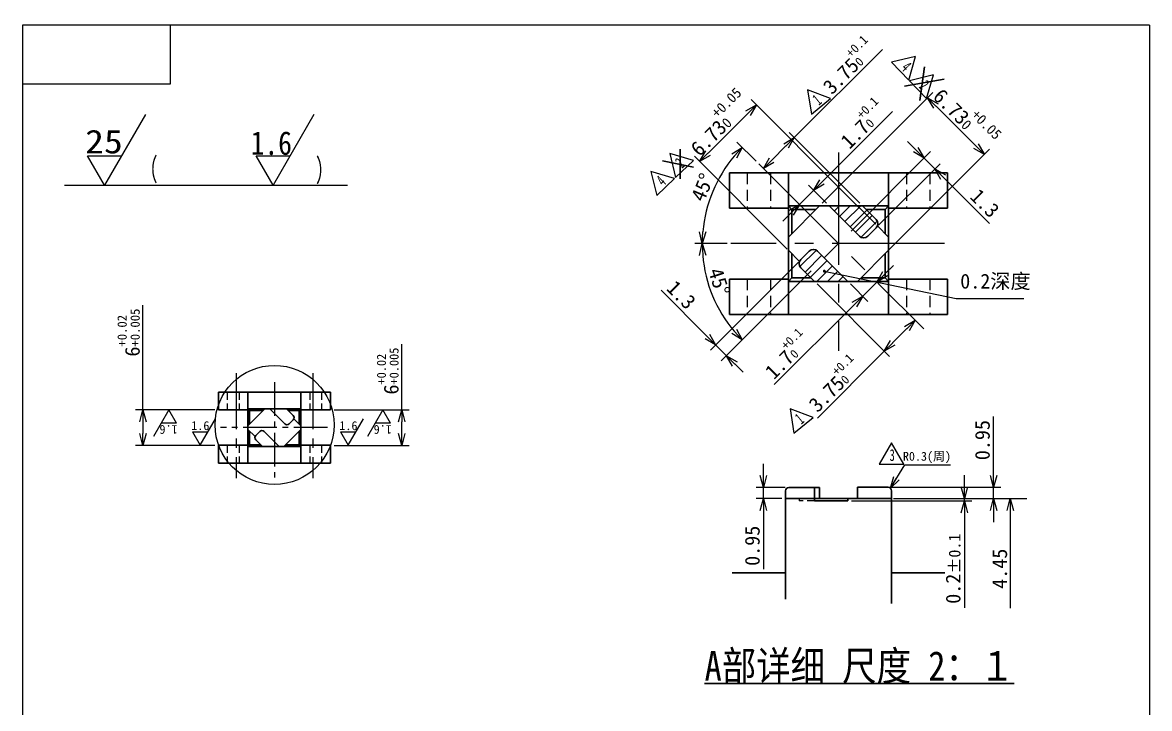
# Model space of a CAD drawing. Header units: millimetres. Extents: x 818 to 1009, y -300 to -23.
# Drawn here: x 818 to 1009, y -138.8 to -22.6 of the extents above; entities that cross this region are included whole.
import ezdxf
from ezdxf.enums import TextEntityAlignment as Align

# ---------------------------------------------------------------- set-up
doc = ezdxf.new("R2010")
doc.units = ezdxf.units.MM
doc.linetypes.add('CENTER2', pattern=[28.575, 19.05, -3.175, 3.175, -3.175])
doc.linetypes.add('DASHED2', pattern=[9.525, 6.35, -3.175])
for name, color, linetype, lineweight in [('中心线', 10, 'CENTER2', 15), ('实线', 7, 'Continuous', 30), ('标注线', 140, 'Continuous', 15), ('虚线', 40, 'DASHED2', 20)]:
    doc.layers.add(name, color=color, linetype=linetype, lineweight=lineweight)
doc.styles.add('FDASTYLE0', font='', dxfattribs={"width": 0.640244, "height": 2})
doc.styles.add('FDASTYLE1', font='', dxfattribs={"width": 0.616, "height": 4})
doc.styles.get("Standard").update_dxf_attribs({"font": ''})
doc.styles.get('FDASTYLE0').set_extended_font_data('SimSun')
doc.styles.get('FDASTYLE1').set_extended_font_data('ＭＳ ゴシック')
doc.styles.get('Standard').set_extended_font_data('SimSun')
doc.dimstyles.new('ISO-25', dxfattribs={"dimtxt": 2.5, "dimasz": 2, "dimexe": 1.25, "dimexo": 0.625, "dimtad": 1, "dimdsep": 46, "dimtxsty": 'Standard', "dimblk": 'OPEN30', "dimcen": 2.5, "dimadec": 0, "dimazin": 0, "dimtfac": 1, "dimtmove": 0, "dimatfit": 3, "dimldrblk": 'OPEN30', "dimfxl": 0, "dimarcsym": 0})

# ---------------------------------------------------------------- blocks, each defined once
blk = doc.blocks.new('_Open30')
at = {"color": 0, "linetype": 'ByBlock', "lineweight": -2}
for p, q in [((-1, 0.268), (0, 0)), ((0, 0), (-1, -0.268)), ((0, 0), (-1, 0))]:
    blk.add_line(p, q, dxfattribs=at)
blk = doc.blocks.new('*D137')
at = {"layer": 'Defpoints', "color": 0}
for p in [(851.24, -88.23), (838.46, -94.23), (851.24, -94.23)]:
    blk.add_point(p, dxfattribs=at)
at = {"layer": '标注线', "color": 0, "lineweight": -2}
for p, q in [((838.46, -88.23), (838.46, -70.45)), ((850.62, -88.23), (837.21, -88.23)), ((838.46, -90.23), (838.46, -92.23)), ((850.62, -94.23), (837.21, -94.23))]:
    blk.add_line(p, q, dxfattribs=at)
at = {"layer": '标注线', "color": 0, "lineweight": -2, "xscale": 2, "yscale": 2, "zscale": 2}
for p, rotation in [((838.46, -88.23), 90), ((838.46, -94.23), 270)]:
    blk.add_blockref('_Open30', p, dxfattribs=dict(at, rotation=rotation))
at = {"layer": '标注线', "color": 0, "insert": (836.04, -75.12), "char_height": 2.5, "attachment_point": 5, "rotation": 90}
blk.add_mtext('6{\\H0.63x;\\S+0.02^ +0.005;}', dxfattribs=at)
blk = doc.blocks.new('*D138')
at = {"layer": 'Defpoints', "color": 0}
for p in [(870.24, -88.23), (882.33, -88.23), (870.24, -94.23)]:
    blk.add_point(p, dxfattribs=at)
at = {"layer": '标注线', "color": 0, "lineweight": -2}
for p, q in [((882.33, -88.23), (882.33, -77.06)), ((870.87, -88.23), (883.58, -88.23)), ((882.33, -92.23), (882.33, -90.23)), ((870.87, -94.23), (883.58, -94.23))]:
    blk.add_line(p, q, dxfattribs=at)
at = {"layer": '标注线', "color": 0, "lineweight": -2, "xscale": 2, "yscale": 2, "zscale": 2}
for p, rotation in [((882.33, -88.23), 90), ((882.33, -94.23), 270)]:
    blk.add_blockref('_Open30', p, dxfattribs=dict(at, rotation=rotation))
at = {"layer": '标注线', "color": 0, "insert": (879.96, -81.64), "char_height": 2.5, "attachment_point": 5, "rotation": 90}
blk.add_mtext('6{\\H0.6125x;\\S+0.02^ +0.005;}', dxfattribs=at)
blk = doc.blocks.new('*D139')
at = {"layer": 'Defpoints', "color": 0}
for p in [(949.72, -53.41), (954.75, -53.64), (952.35, -56.04)]:
    blk.add_point(p, dxfattribs=at)
at = {"layer": '标注线', "color": 0}
for p, q in [((953.54, -49.6), (965.49, -37.64)), ((952.12, -51.01), (949.72, -53.41)), ((954.31, -53.2), (951.24, -50.13)), ((948.3, -54.83), (946.89, -56.24))]:
    blk.add_line(p, q, dxfattribs=at)
at = {"layer": '标注线', "color": 0, "xscale": 2, "yscale": 2, "zscale": 2}
for p, rotation in [((952.12, -51.01), 225.0000000000007), ((949.72, -53.41), 45.00000000000067)]:
    blk.add_blockref('_Open30', p, dxfattribs=dict(at, rotation=rotation))
at = {"layer": '标注线', "color": 0, "insert": (960.21, -39.58), "char_height": 2.5, "attachment_point": 5, "rotation": 45}
blk.add_mtext('1.7{\\H0.6125x;\\S+0.1^ 0;}', dxfattribs=at)
blk = doc.blocks.new('*D140')
at = {"layer": 'Defpoints', "color": 0}
for p in [(943.61, -47.31), (960.41, -53.64), (955.17, -58.87)]:
    blk.add_point(p, dxfattribs=at)
at = {"layer": '标注线', "color": 0, "lineweight": -2}
for p, q in [((948.85, -42.08), (963.81, -27.12)), ((959.96, -53.2), (947.96, -41.2)), ((947.43, -43.49), (945.03, -45.9))]:
    blk.add_line(p, q, dxfattribs=at)
at = {"layer": '标注线', "color": 0, "lineweight": -2, "xscale": 2, "yscale": 2, "zscale": 2}
for p, rotation in [((948.85, -42.08), 45.00000000000031), ((943.61, -47.31), 225.0000000000003)]:
    blk.add_blockref('_Open30', p, dxfattribs=dict(at, rotation=rotation))
at = {"layer": '标注线', "color": 0, "insert": (957.82, -29.75), "char_height": 2.5, "attachment_point": 5, "rotation": 45}
blk.add_mtext('3.75{\\H0.6125x;\\S+0.1^ 0;}', dxfattribs=at)
blk = doc.blocks.new('*D141')
at = {"layer": 'Defpoints', "color": 0}
for p in [(932.81, -46.12), (962.93, -57.01), (953.31, -66.63)]:
    blk.add_point(p, dxfattribs=at)
at = {"layer": '标注线', "color": 0, "lineweight": -2}
for p, q in [((957.27, -51.35), (941.54, -35.62)), ((941.01, -37.92), (934.23, -44.71)), ((947.66, -60.97), (931.93, -45.24))]:
    blk.add_line(p, q, dxfattribs=at)
at = {"layer": '标注线', "color": 0, "lineweight": -2, "xscale": 2, "yscale": 2, "zscale": 2}
for p, rotation in [((942.43, -36.51), 45.00000000000102), ((932.81, -46.12), 225.000000000001)]:
    blk.add_blockref('_Open30', p, dxfattribs=dict(at, rotation=rotation))
at = {"layer": '标注线', "color": 0, "insert": (935.82, -39.42), "char_height": 2.5, "attachment_point": 5, "rotation": 45}
blk.add_mtext('6.73{\\H0.7x;\\S+0.05^ 0;}', dxfattribs=at)
blk = doc.blocks.new('*D142')
at = {"layer": 'Defpoints', "color": 0}
for p in [(971.94, -44.44), (938.1, -60.04), (974.33, -60.04), (936.34, -71.59), (942.89, -73.49)]:
    blk.add_point(p, dxfattribs=at)
at = {"layer": '标注线', "color": 0, "lineweight": -2}
for p, q in [((937.47, -60.04), (931.99, -60.04)), ((942.45, -73.93), (939.12, -77.26))]:
    blk.add_line(p, q, dxfattribs=at)
blk.add_arc((956.34, -60.04), 23.1, 184.9621, 220.0379, dxfattribs=at)
at = {"layer": '标注线', "color": 0, "lineweight": -2, "xscale": 2, "yscale": 2, "zscale": 2}
for p, rotation in [((933.24, -60.04), 92.48105592581054), ((940.01, -76.37), 312.5189440741896)]:
    blk.add_blockref('_Open30', p, dxfattribs=dict(at, rotation=rotation))
at = {"layer": '标注线', "color": 0, "insert": (936.12, -66.5), "char_height": 2.5, "attachment_point": 5, "rotation": 287.7349}
blk.add_mtext('45%%d', dxfattribs=at)
blk = doc.blocks.new('*D143')
at = {"layer": 'Defpoints', "color": 0}
for p in [(942.82, -46.52), (934.9, -51.51), (938.1, -60.04), (974.33, -60.04), (970.78, -74.48)]:
    blk.add_point(p, dxfattribs=at)
at = {"layer": '标注线', "color": 0, "lineweight": -2}
for p, q in [((942.38, -46.07), (939.14, -42.84)), ((937.47, -60.04), (932.01, -60.04))]:
    blk.add_line(p, q, dxfattribs=at)
blk.add_arc((956.34, -60.04), 23.08, 139.9669, 175.0331, dxfattribs=at)
at = {"layer": '标注线', "color": 0, "lineweight": -2, "xscale": 2, "yscale": 2, "zscale": 2}
for p, rotation in [((940.02, -43.72), 47.48345545722472), ((933.26, -60.04), 267.5165445427755)]:
    blk.add_blockref('_Open30', p, dxfattribs=dict(at, rotation=rotation))
at = {"layer": '标注线', "color": 0, "insert": (933.29, -50.49), "char_height": 2.5, "attachment_point": 5, "rotation": 67.5}
blk.add_mtext('45%%d', dxfattribs=at)
blk = doc.blocks.new('*D144')
at = {"layer": 'Defpoints', "color": 0}
for p in [(949.98, -62.73), (951.82, -64.56), (937.36, -79.03)]:
    blk.add_point(p, dxfattribs=at)
at = {"layer": '标注线', "color": 0, "lineweight": -2}
for p, q in [((949.54, -63.17), (934.63, -78.07)), ((951.37, -65.01), (936.47, -79.91)), ((934.1, -75.77), (926.26, -67.93)), ((935.52, -77.19), (937.36, -79.03)), ((938.77, -80.44), (940.18, -81.85))]:
    blk.add_line(p, q, dxfattribs=at)
at = {"layer": '标注线', "color": 0, "lineweight": -2, "xscale": 2, "yscale": 2, "zscale": 2}
for p, rotation in [((935.52, -77.19), 315.0000000000019), ((937.36, -79.03), 135.0000000000019)]:
    blk.add_blockref('_Open30', p, dxfattribs=dict(at, rotation=rotation))
at = {"layer": '标注线', "color": 0, "insert": (929.7, -68.72), "char_height": 2.5, "attachment_point": 5, "rotation": 315}
blk.add_mtext('1.3', dxfattribs=at)
blk = doc.blocks.new('*D145')
at = {"layer": 'Defpoints', "color": 0}
for p in [(981.07, -44.93), (953.13, -53.64), (962.74, -63.26)]:
    blk.add_point(p, dxfattribs=at)
at = {"layer": '标注线', "color": 0, "lineweight": -2}
for p, q in [((953.57, -53.2), (972.33, -34.43)), ((972.87, -36.73), (979.65, -43.52)), ((963.18, -62.81), (981.95, -44.05))]:
    blk.add_line(p, q, dxfattribs=at)
at = {"layer": '标注线', "color": 0, "lineweight": -2, "xscale": 2, "yscale": 2, "zscale": 2}
for p, rotation in [((971.45, -35.31), 135.0000000000002), ((981.07, -44.93), 315.0000000000002)]:
    blk.add_blockref('_Open30', p, dxfattribs=dict(at, rotation=rotation))
at = {"layer": '标注线', "color": 0, "insert": (978.16, -38.32), "char_height": 2.5, "attachment_point": 5, "rotation": 315}
blk.add_mtext('6.73{\\H0.7x;\\S+0.05^ 0;}', dxfattribs=at)
blk = doc.blocks.new('*D146')
at = {"layer": 'Defpoints', "color": 0}
for p in [(970.84, -45.54), (960.87, -55.51), (962.71, -57.35)]:
    blk.add_point(p, dxfattribs=at)
at = {"layer": '标注线', "color": 0, "lineweight": -2}
for p, q in [((969.43, -44.12), (968.02, -42.71)), ((972.68, -47.37), (970.84, -45.54)), ((963.15, -56.91), (973.57, -46.49)), ((974.1, -48.79), (981.93, -56.63))]:
    blk.add_line(p, q, dxfattribs=at)
at = {"layer": '标注线', "color": 0, "lineweight": -2, "xscale": 2, "yscale": 2, "zscale": 2}
for p, rotation in [((970.84, -45.54), 314.9999999999982), ((972.68, -47.37), 134.9999999999982)]:
    blk.add_blockref('_Open30', p, dxfattribs=dict(at, rotation=rotation))
at = {"layer": '标注线', "color": 0, "insert": (981.15, -53.19), "char_height": 2.5, "attachment_point": 5, "rotation": 315}
blk.add_mtext('1.3', dxfattribs=at)
blk = doc.blocks.new('*D147')
at = {"layer": 'Defpoints', "color": 0}
for p in [(960.34, -64.03), (957.93, -66.44), (962.85, -66.55)]:
    blk.add_point(p, dxfattribs=at)
at = {"layer": '标注线', "color": 0, "lineweight": -2}
for p, q in [((964.26, -65.13), (965.68, -63.72)), ((960.45, -68.95), (962.85, -66.55)), ((958.38, -66.88), (961.33, -69.83)), ((959.03, -70.37), (945.46, -83.94))]:
    blk.add_line(p, q, dxfattribs=at)
at = {"layer": '标注线', "color": 0, "lineweight": -2, "xscale": 2, "yscale": 2, "zscale": 2}
for p, rotation in [((962.85, -66.55), 225), ((960.45, -68.95), 45)]:
    blk.add_blockref('_Open30', p, dxfattribs=dict(at, rotation=rotation))
at = {"layer": '标注线', "color": 0, "insert": (947.39, -78.71), "char_height": 2.5, "attachment_point": 5, "rotation": 45}
blk.add_mtext('1.7{\\H0.6x;\\S+0.1^ 0;}', dxfattribs=at)
blk = doc.blocks.new('*D148')
at = {"layer": 'Defpoints', "color": 0}
for p in [(957.51, -61.21), (952.28, -66.44), (969.34, -73.04)]:
    blk.add_point(p, dxfattribs=at)
at = {"layer": '标注线', "color": 0, "lineweight": -2}
for p, q in [((952.72, -66.88), (964.99, -79.15)), ((965.52, -76.86), (967.93, -74.45)), ((964.11, -78.27), (952.77, -89.61))]:
    blk.add_line(p, q, dxfattribs=at)
at = {"layer": '标注线', "color": 0, "lineweight": -2, "xscale": 2, "yscale": 2, "zscale": 2}
for p, rotation in [((969.34, -73.04), 45.00000000000062), ((964.11, -78.27), 225.0000000000006)]:
    blk.add_blockref('_Open30', p, dxfattribs=dict(at, rotation=rotation))
at = {"layer": '标注线', "color": 0, "insert": (955.4, -83.68), "char_height": 2.5, "attachment_point": 5, "rotation": 45}
blk.add_mtext('3.75{\\H0.6x;\\S+0.1^ 0;}', dxfattribs=at)
blk = doc.blocks.new('*D149')
at = {"layer": 'Defpoints', "color": 0}
for p in [(964.74, -101.33), (982.63, -101.33), (965.34, -103.26)]:
    blk.add_point(p, dxfattribs=at)
at = {"layer": '标注线', "color": 0, "lineweight": -2}
for p, q in [((982.63, -99.33), (982.63, -89.36)), ((965.37, -101.33), (983.88, -101.33)), ((982.63, -103.26), (982.63, -101.33)), ((965.97, -103.26), (983.88, -103.26)), ((982.63, -105.26), (982.63, -107.26))]:
    blk.add_line(p, q, dxfattribs=at)
at = {"layer": '标注线', "color": 0, "lineweight": -2, "xscale": 2, "yscale": 2, "zscale": 2}
for p, rotation in [((982.63, -101.33), 270), ((982.63, -103.26), 90)]:
    blk.add_blockref('_Open30', p, dxfattribs=dict(at, rotation=rotation))
at = {"layer": '标注线', "color": 0, "insert": (980.75, -93.34), "char_height": 2.5, "attachment_point": 5, "rotation": 90}
blk.add_mtext('0.95', dxfattribs=at)
blk = doc.blocks.new('*D150')
at = {"layer": 'Defpoints', "color": 0}
for p in [(943.63, -101.36), (947.94, -101.36), (947.34, -103.26)]:
    blk.add_point(p, dxfattribs=at)
at = {"layer": '标注线', "color": 0, "lineweight": -2}
for p, q in [((943.63, -99.36), (943.63, -97.36)), ((947.32, -101.36), (942.38, -101.36)), ((943.63, -103.26), (943.63, -101.36)), ((946.72, -103.26), (942.38, -103.26)), ((943.63, -105.26), (943.63, -115.23))]:
    blk.add_line(p, q, dxfattribs=at)
at = {"layer": '标注线', "color": 0, "lineweight": -2, "xscale": 2, "yscale": 2, "zscale": 2}
for p, rotation in [((943.63, -101.36), 270), ((943.63, -103.26), 90)]:
    blk.add_blockref('_Open30', p, dxfattribs=dict(at, rotation=rotation))
at = {"layer": '标注线', "color": 0, "insert": (941.75, -111.25), "char_height": 2.5, "attachment_point": 5, "rotation": 90}
blk.add_mtext('0.95', dxfattribs=at)
blk = doc.blocks.new('*D151')
at = {"layer": 'Defpoints', "color": 0}
for p in [(957.93, -103.66), (965.34, -103.26), (977.69, -103.26)]:
    blk.add_point(p, dxfattribs=at)
at = {"layer": '标注线', "color": 0, "lineweight": -2}
for p, q in [((977.69, -101.26), (977.69, -99.26)), ((958.56, -103.66), (978.94, -103.66)), ((965.97, -103.26), (978.94, -103.26)), ((977.69, -103.66), (977.69, -103.26)), ((977.69, -105.66), (977.69, -121.75))]:
    blk.add_line(p, q, dxfattribs=at)
at = {"layer": '标注线', "color": 0, "lineweight": -2, "xscale": 2, "yscale": 2, "zscale": 2}
for p, rotation in [((977.69, -103.26), 270), ((977.69, -103.66), 90)]:
    blk.add_blockref('_Open30', p, dxfattribs=dict(at, rotation=rotation))
at = {"layer": '标注线', "color": 0, "insert": (975.79, -115.13), "char_height": 2.5, "attachment_point": 5, "rotation": 90}
blk.add_mtext('0.2{\\H0.8x;%%P0.1}', dxfattribs=at)

msp = doc.modelspace()

# ---------------------------------------------------------------- hatches: boundary and pattern name
at = {"layer": '实线'}
h = msp.add_hatch(dxfattribs=at)
h.set_pattern_fill('ANSI31', color=256, scale=0.4, style=0)
h.set_pattern_definition([(45, (534.7449, -453.8522), (-0.8980256, 0.8980256), [])])
h.paths.add_polyline_path([(952.806, -61.312, 0.4142136), (951.392, -61.312), (949.978, -62.726, 0.4142136), (949.978, -64.14), (951.109, -65.272), (953.938, -62.443)])
h.paths.add_polyline_path([(951.109, -65.272), (952.276, -66.439), (956.342, -66.439), (956.342, -64.847), (953.938, -62.443)])
h.paths.add_polyline_path([(957.933, -66.439), (956.342, -64.847), (956.342, -66.439)])
h.paths.add_polyline_path([(958.746, -57.635), (959.877, -58.766, 0.4142136), (961.291, -58.766), (962.706, -57.352, 0.4142136), (962.706, -55.938), (961.574, -54.806)])
h.paths.add_polyline_path([(956.342, -53.639), (956.342, -55.231), (958.746, -57.635), (961.574, -54.806), (960.407, -53.639)])
h.paths.add_polyline_path([(956.342, -55.231), (956.342, -53.639), (954.978, -53.639), (954.833, -53.722)])

# ---------------------------------------------------------------- linework, layer by layer
at = {"color": 0}
for p, q in [((818.048, -23.026), (818.048, -300.026)), ((1009.048, -23.026), (818.048, -23.026)), ((843.048, -23.026), (843.048, -33.026)), ((1009.048, -23.026), (1009.048, -300.026)), ((843.048, -33.026), (818.048, -33.026)), ((838.882, -38.141), (831.954, -50.141)), ((867.439, -38.141), (860.511, -50.141)), ((829.067, -45.141), (834.841, -45.141)), ((831.954, -50.141), (829.067, -45.141)), ((857.624, -45.141), (863.398, -45.141)), ((860.511, -50.141), (857.624, -45.141)), ((825.134, -50.141), (873.15, -50.141))]:
    msp.add_line(p, q, dxfattribs=at)
at = {"layer": '中心线'}
for p, q in [((971.939, -44.442), (942.893, -73.488)), ((956.342, -44.608), (956.342, -78.19)), ((942.819, -46.517), (970.78, -74.477)), ((974.327, -60.039), (938.1, -60.039))]:
    msp.add_line(p, q, dxfattribs=at)
at = {"layer": '中心线', "ltscale": 0.5}
for p, q in [((854.243, -81.968), (854.243, -99.801)), ((867.243, -81.968), (867.243, -99.801))]:
    msp.add_line(p, q, dxfattribs=at)
at = {"layer": '中心线', "ltscale": 0.3}
for p, q in [((860.743, -83.51), (860.743, -100.301)), ((869.735, -91.226), (851.622, -91.226))]:
    msp.add_line(p, q, dxfattribs=at)
at = {"layer": '实线'}
for p, q in [((970.913, -30.062), (970.105, -35.785)), ((967.502, -33.379), (974.249, -32.183)), ((929.491, -44.033), (929.491, -49.043)), ((926.534, -45.992), (931.741, -47.084)), ((974.842, -48.039), (937.842, -48.039)), ((937.842, -48.039), (937.842, -54.039)), ((947.842, -48.039), (947.842, -72.039)), ((964.842, -48.039), (964.842, -72.039)), ((974.842, -48.039), (974.842, -54.039)), ((937.842, -54.039), (947.842, -54.039)), ((947.842, -53.639), (964.842, -53.639)), ((947.842, -58.922), (953.125, -53.639)), ((948.442, -54.239), (947.842, -53.639)), ((948.442, -58.322), (948.442, -54.239)), ((948.442, -54.239), (952.525, -54.239)), ((959.877, -58.766), (954.75, -53.639)), ((954.833, -53.722), (954.978, -53.639)), ((960.407, -53.639), (962.706, -55.938)), ((961.007, -54.239), (964.242, -54.239)), ((964.242, -54.239), (964.842, -53.639)), ((964.242, -54.239), (964.242, -58.322)), ((974.842, -54.039), (964.842, -54.039)), ((964.842, -58.922), (962.929, -57.01)), ((961.291, -58.766), (962.706, -57.352)), ((947.842, -61.156), (949.754, -63.068)), ((948.442, -65.839), (948.442, -61.756)), ((951.392, -61.312), (949.978, -62.726)), ((952.806, -61.312), (957.933, -66.439)), ((964.842, -61.156), (959.558, -66.439)), ((964.242, -61.756), (964.242, -65.839)), ((952.276, -66.439), (949.978, -64.14)), ((947.842, -66.039), (937.842, -66.039)), ((937.842, -66.039), (937.842, -72.039)), ((948.442, -65.839), (947.842, -66.439)), ((947.842, -66.439), (964.842, -66.439)), ((951.676, -65.839), (948.442, -65.839)), ((964.242, -65.839), (960.158, -65.839)), ((964.242, -65.839), (964.842, -66.439)), ((974.842, -66.039), (964.842, -66.039)), ((974.842, -66.039), (974.842, -72.039)), ((974.842, -72.039), (937.842, -72.039)), ((870.243, -85.226), (851.243, -85.226)), ((851.243, -85.226), (851.243, -88.226)), ((856.243, -85.226), (856.243, -97.226)), ((865.243, -85.226), (865.243, -97.226)), ((870.243, -85.226), (870.243, -88.226)), ((851.243, -88.226), (856.243, -88.226)), ((856.243, -88.026), (865.243, -88.026)), ((856.243, -90.918), (859.134, -88.026)), ((856.543, -88.326), (856.243, -88.026)), ((856.543, -90.618), (856.543, -88.326)), ((856.543, -88.326), (858.834, -88.326)), ((862.51, -90.589), (859.947, -88.026)), ((862.775, -88.026), (863.925, -89.175)), ((863.075, -88.326), (864.943, -88.326)), ((865.243, -90.918), (864.036, -89.711)), ((864.943, -88.326), (865.243, -88.026)), ((864.943, -88.326), (864.943, -90.618)), ((870.243, -88.226), (865.243, -88.226)), ((856.243, -91.534), (857.449, -92.74)), ((865.243, -91.534), (862.351, -94.426)), ((863.217, -90.589), (863.925, -89.882)), ((856.543, -94.126), (856.543, -91.834)), ((858.268, -91.862), (857.561, -92.569)), ((858.71, -94.426), (857.561, -93.276)), ((858.975, -91.862), (861.538, -94.426)), ((864.943, -91.834), (864.943, -94.126)), ((856.243, -94.226), (851.243, -94.226)), ((851.243, -94.226), (851.243, -97.226)), ((856.543, -94.126), (856.243, -94.426)), ((856.243, -94.426), (865.243, -94.426)), ((858.41, -94.126), (856.543, -94.126)), ((864.943, -94.126), (862.651, -94.126)), ((864.943, -94.126), (865.243, -94.426)), ((870.243, -94.226), (865.243, -94.226)), ((870.243, -94.226), (870.243, -97.226)), ((870.243, -97.226), (851.243, -97.226)), ((947.342, -101.96), (947.342, -120.313)), ((947.942, -101.36), (953.125, -101.36)), ((952.276, -101.36), (952.276, -103.66)), ((953.125, -101.36), (953.125, -103.26)), ((959.558, -101.331), (959.558, -103.26)), ((959.558, -101.331), (964.742, -101.331)), ((965.342, -101.931), (965.342, -121.018)), ((952.276, -103.26), (947.342, -103.26)), ((952.276, -103.26), (959.558, -103.26)), ((959.558, -103.26), (965.342, -103.26)), ((938.342, -115.81), (947.342, -115.81)), ((965.342, -115.81), (974.342, -115.81)), ((933.644, -134.612), (986.144, -134.612))]:
    msp.add_line(p, q, dxfattribs=at)
at = {"layer": '实线', "ltscale": 0.2}
for q in [(952.276, -103.66), (957.933, -103.26)]:
    msp.add_line((957.933, -103.66), q, dxfattribs=at)
at = {"layer": '实线'}
for centre, radius, start, end in [((961.999, -56.645), 1, 315, 45), ((960.584, -58.059), 1, 225, 315), ((952.099, -62.019), 1, 45, 135), ((950.685, -63.433), 1, 135, 225), ((863.571, -89.529), 0.5, 315, 45), ((862.864, -90.236), 0.5, 225, 315), ((857.914, -92.923), 0.5, 135, 225), ((858.621, -92.216), 0.5, 45, 135), ((947.942, -101.96), 0.6, 90, 180), ((964.742, -101.931), 0.6, 0, 90)]:
    msp.add_arc(centre, radius, start, end, dxfattribs=at)
at = {"layer": '标注线'}
for p, q in [((957.273, -51.353), (962.676, -56.756)), ((842.832, -88.226), (840.223, -92.744)), ((844.136, -90.485), (842.832, -88.226)), ((848.143, -94.226), (850.752, -89.708)), ((873.242, -94.226), (875.851, -89.708)), ((879.133, -88.226), (876.525, -92.744)), ((880.437, -90.485), (879.133, -88.226)), ((844.136, -90.485), (841.528, -90.485)), ((880.437, -90.485), (877.829, -90.485)), ((846.839, -91.967), (849.448, -91.967)), ((846.839, -91.967), (848.143, -94.226)), ((871.938, -91.967), (874.547, -91.967)), ((871.938, -91.967), (873.242, -94.226)), ((965.672, -103.26), (988.251, -103.26))]:
    msp.add_line(p, q, dxfattribs=at)
at = {"layer": '标注线', "flags": 128}
for points in [[(969.414, -28.302), (965.354, -29.3), (968.248, -32.317)], [(972.449, -31.423), (968.388, -32.42), (971.283, -35.438)], [(951.097, -33.969), (951.77, -38.095), (955.007, -35.449)], [(927.731, -44.791), (928.728, -48.851), (931.746, -45.957)], [(924.531, -47.818), (925.529, -51.878), (928.546, -48.984)], [(948.128, -88.022), (948.801, -92.149), (952.039, -89.503)], [(965.334, -93.778), (963.255, -97.406), (967.436, -97.393)]]:
    msp.add_lwpolyline(points, close=True, dxfattribs=at)
at = {"layer": '标注线'}
msp.add_circle((860.761, -90.768), 10.088, dxfattribs=at)
at = {"layer": '虚线', "ltscale": 0.3}
for p, q in [((940.842, -48.039), (940.842, -54.039)), ((944.842, -48.039), (944.842, -54.039)), ((967.842, -48.039), (967.842, -54.039)), ((971.842, -48.039), (971.842, -54.039)), ((940.842, -66.039), (940.842, -72.039)), ((944.842, -66.039), (944.842, -72.039)), ((967.842, -66.039), (967.842, -72.039)), ((971.842, -66.039), (971.842, -72.039))]:
    msp.add_line(p, q, dxfattribs=at)
at = {"layer": '虚线', "ltscale": 0.2}
for p, q in [((852.743, -85.226), (852.743, -88.226)), ((854.743, -85.226), (854.743, -88.226)), ((866.743, -85.226), (866.743, -88.226)), ((868.743, -85.226), (868.743, -88.226)), ((852.743, -94.226), (852.743, -97.226)), ((854.743, -94.226), (854.743, -97.226)), ((866.743, -94.226), (866.743, -97.226)), ((868.743, -94.226), (868.743, -97.226)), ((949.685, -103.26), (949.685, -103.66)), ((952.276, -103.66), (949.685, -103.66))]:
    msp.add_line(p, q, dxfattribs=at)

# ---------------------------------------------------------------- texts
at = {"color": 0}
for s, height, style, width, p, p2 in [('25', 4, 'FDASTYLE1', 0.988235, (828.647, -44.736), (835.047, -44.736)), ('1.6', 4, 'FDASTYLE1', 0.939624, (856.727, -44.988), (863.707, -44.988)), ('（', 3.75, 'FDASTYLE0', 0.5625, (837.937, -49.33), (840.937, -49.33)), ('）', 3.75, 'FDASTYLE0', 0.5625, (867.775, -49.474), (870.775, -49.474))]:
    msp.add_text(s, height=height, dxfattribs=dict(at, style=style, width=width)).set_placement(p, p2, align=Align.FIT)
at = {"layer": '实线', "style": 'FDASTYLE0', "width": 0.820312}
msp.add_text('A部详细 尺度 2：１', height=5, dxfattribs=at).set_placement((933.644, -134.112), (986.144, -134.112), align=Align.FIT)
at = {"layer": '标注线', "char_height": 2, "width": 2.09058, "attachment_point": 1, "style": 'FDASTYLE0'}
for s, insert, rotation in [('4', (968.277, -29.017), 313.80426), ('2', (971.312, -32.138), 313.80426), ('1', (951.72, -35.159), 39.26313), ('2', (928.445, -45.928), 43.80426), ('4', (925.246, -48.955), 43.80426), ('1', (948.751, -89.212), 39.26313), ('3', (965.001, -94.882), 0.1814)]:
    msp.add_mtext(s, dxfattribs=dict(at, insert=insert, rotation=rotation))
at = {"layer": '标注线', "attachment_point": 1}
for s, insert, char_height, width in [('0.2深度', (976.973, -65.155), 2.5, 17.97749), ('1.6', (846.646, -90.134), 1.506, 3.16223), ('1.6', (871.745, -90.134), 1.506, 3.16223), ('R0.3(周)', (967.257, -95.331), 1.5, 14.72903)]:
    msp.add_mtext(s, dxfattribs=dict(at, insert=insert, char_height=char_height, width=width))
for s, insert, char_height, width, rotation in [('1.6', (844.329, -92.318), 1.506, 3.16223, 180), ('1.6', (880.631, -92.318), 1.506, 3.16223, 180), ('4.45', (982.415, -118.544), 2.5, 12.11377, 90)]:
    msp.add_mtext(s, dxfattribs=dict(at, insert=insert, char_height=char_height, width=width, rotation=rotation))

# ---------------------------------------------------------------- dimensions: what is measured, and where the dimension line sits
at = {"layer": '标注线'}
for base, p1, p2, angle, text, override, picture, middle, dimtype in [((943.614, -47.312), (960.407, -53.639), (955.174, -58.872), 225, '3.75{\\H0.6125x;\\S+0.1^ 0;}', {"dimse2": 1}, '*D140', (959.5, -31.426), 161), ((932.811, -46.125), (962.929, -57.01), (953.313, -66.627), 225, '6.73{\\H0.7x;\\S+0.05^ 0;}', {"dimexo": 8}, '*D141', (937.668, -41.268), 161), ((949.717, -53.415), (954.75, -53.639), (952.346, -56.043), 225, '1.7{\\H0.6125x;\\S+0.1^ 0;}', {"dimse2": 1, "dimsd2": 0, "dimlwd": 65535, "dimlwe": 65535}, '*D139', (961.881, -41.251), 161), ((970.844, -45.536), (962.706, -57.352), (960.867, -55.513), 135, '1.3', {"dimse1": 0, "dimse2": 1}, '*D146', (979.828, -54.521), 161), ((969.34, -73.037), (952.276, -66.439), (957.509, -61.206), 45, '3.75{\\H0.6x;\\S+0.1^ 0;}', {"dimse2": 1}, '*D148', (957.048, -85.329), 161), ((838.457, -94.226), (851.243, -88.226), (851.243, -94.226), 90, '<>{\\H0.63x;\\S+0.02^ +0.005;}', {"dimtoh": 0}, '*D137', (838.457, -75.125), 160), ((962.849, -66.547), (957.933, -66.439), (960.338, -64.035), 45, '1.7{\\H0.6x;\\S+0.1^ 0;}', {"dimse2": 1}, '*D147', (949.04, -80.356), 161)]:
    dim = msp.add_linear_dim(base=base, p1=p1, p2=p2, angle=angle, text=text, dimstyle='ISO-25', override=override, dxfattribs=at)
    dim.commit()
    dim.dimension.update_dxf_attribs({"geometry": picture, "text_midpoint": middle, "dimtype": dimtype})
for base, p1, p2, angle, text, picture, middle, dimtype in [((981.067, -44.93), (953.125, -53.639), (962.742, -63.256), 315, '6.73{\\H0.7x;\\S+0.05^ 0;}', '*D145', (976.312, -40.174), 161), ((937.355, -79.025), (949.978, -62.726), (951.816, -64.564), 315, '1.3', '*D144', (928.371, -70.041), 161), ((943.629, -101.36), (947.342, -103.26), (947.942, -101.36), 90, '0.95', '*D150', (943.629, -111.246), 160), ((977.689, -103.26), (957.933, -103.66), (965.342, -103.26), 90, '0.2{\\H0.8x;%%P0.1}', '*D151', (977.689, -115.132), 160)]:
    dim = msp.add_linear_dim(base=base, p1=p1, p2=p2, angle=angle, text=text, dimstyle='ISO-25', dxfattribs=at)
    dim.commit()
    dim.dimension.update_dxf_attribs({"geometry": picture, "text_midpoint": middle, "dimtype": dimtype})
dim = msp.add_angular_dim_2l(base=(934.897, -51.511), line1=((942.819, -46.517), (970.78, -74.477)), line2=((974.327, -60.039), (938.1, -60.039)), dimstyle='ISO-25', dxfattribs=at)
dim.commit()
dim.dimension.update_dxf_attribs({"geometry": '*D143', "text_midpoint": (933.288, -50.49)})
dim = msp.add_angular_dim_2l(base=(936.336, -71.589), line1=((971.939, -44.442), (942.893, -73.488)), line2=((974.327, -60.039), (938.1, -60.039)), dimstyle='ISO-25', dxfattribs=at)
dim.commit()
dim.dimension.update_dxf_attribs({"geometry": '*D142', "text_midpoint": (934.339, -67.076), "dimtype": 162})
dim = msp.add_linear_dim(base=(882.326, -88.226), p1=(870.243, -94.226), p2=(870.243, -88.226), angle=90, text='<>{\\H0.6125x;\\S+0.02^ +0.005;}', dimstyle='ISO-25', override={"dimtoh": 0}, dxfattribs=at)
dim.commit()
dim.dimension.update_dxf_attribs({"geometry": '*D138', "text_midpoint": (879.957, -81.643)})
dim = msp.add_linear_dim(base=(982.626, -101.331), p1=(965.342, -103.26), p2=(964.742, -101.331), angle=90, text='0.95', dimstyle='ISO-25', dxfattribs=at)
dim.commit()
dim.dimension.update_dxf_attribs({"geometry": '*D149', "text_midpoint": (980.751, -93.344)})

# ---------------------------------------------------------------- leaders
for points, override in [([(953.938, -64.706), (976.283, -69.357), (987.776, -69.357)], {"dimgap": 0.625, "dimtad": 0, "dimldrblk": 'DotSmall'}), ([(965.136, -101.479), (967.594, -97.53), (975.333, -97.53)], {"dimgap": 0.625, "dimtad": 0}), ([(985.443, -103.26), (985.443, -121.843)], {"dimgap": 0.625, "dimtad": 0})]:
    msp.add_leader(points, dimstyle='ISO-25', override=override, dxfattribs=at)

doc.saveas('drawing.dxf')
